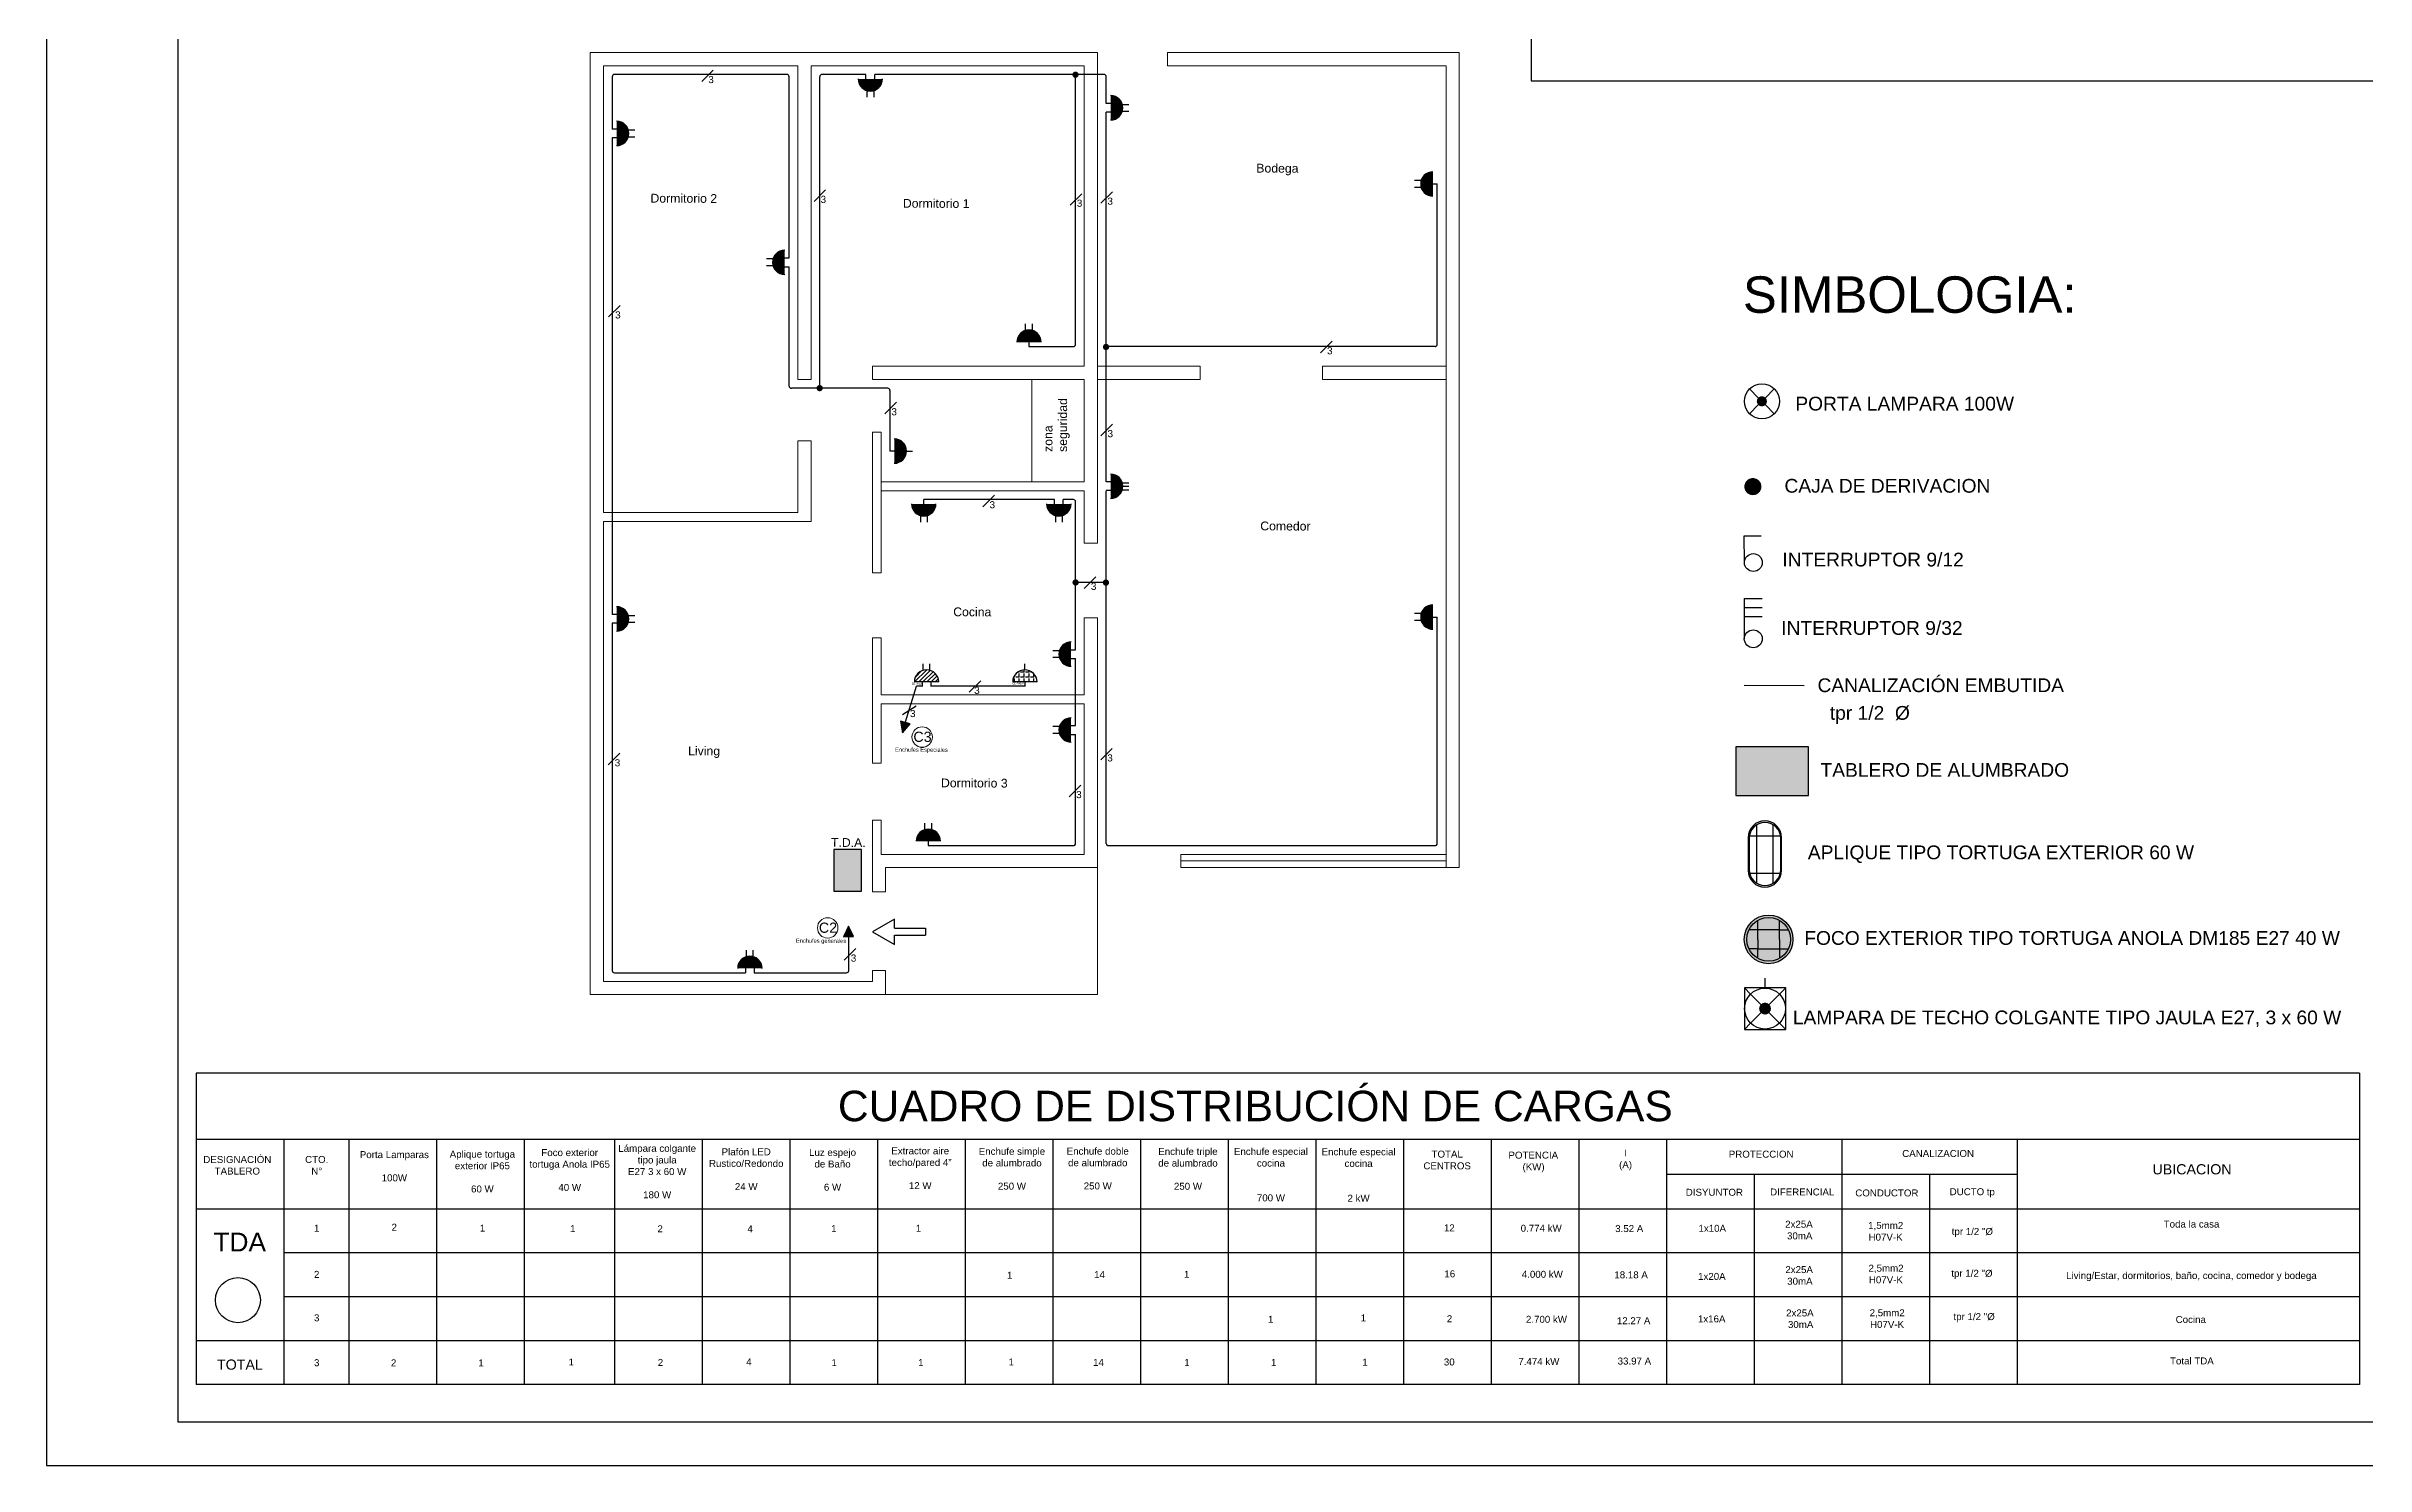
# Model space of a CAD drawing. Header units: millimetres. Extents: x 4877 to 5718, y 1432 to 2026.
# Drawn here: x 4877 to 5407, y 1432 to 1756 of the extents above; entities that cross this region are included whole.
import ezdxf

# ---------------------------------------------------------------- set-up
doc = ezdxf.new("R2010")
doc.units = ezdxf.units.MM
for name, color, linetype in [('1- FORMATO', 5, 'Continuous'), ('3- SIMBOLOGIA', 7, 'Continuous'), ('5- C_ENCHUFES', 2, 'Continuous'), ('6- C_ESPECIAL', 3, 'Continuous'), ('7- CUADRO DE CARGAS', 7, 'Continuous')]:
    doc.layers.add(name, color=color, linetype=linetype)
doc.layers.add('2- ARQUITECTURA', color=253, linetype='Continuous', lineweight=13, transparency=0.3)
doc.layers.add('9- TEXTOS', color=7, linetype='Continuous', lineweight=20)
doc.styles.get("Standard").update_dxf_attribs({"font": 'arial.ttf'})

# ---------------------------------------------------------------- blocks, each defined once
blk = doc.blocks.new('TDA')
at = {"layer": '3- SIMBOLOGIA'}
h = blk.add_hatch(color=256, dxfattribs=at)
h.dxf.hatch_style = 1
h.paths.add_polyline_path([(6250.03, 1858.02), (6250.03, 1850.02), (6262.03, 1850.02), (6262.03, 1858.02)])
blk.add_lwpolyline([(6250.03, 1850.02), (6262.03, 1850.02), (6262.03, 1858.02), (6250.03, 1858.02)], close=True, dxfattribs=at)
blk = doc.blocks.new('Enchufe doble de alumbrado')
at = {"layer": '3- SIMBOLOGIA'}
h = blk.add_hatch(color=256, dxfattribs=at)
h.dxf.hatch_style = 1
h.paths.add_polyline_path([(6021.88, 1495.84, 1), (6016.32, 1495.84)])
for p, q in [((6018.32, 1498.51), (6018.32, 1500.01)), ((6019.87, 1498.51), (6019.88, 1500.01)), ((6018.1, 1495.84), (6018.1, 1494.84)), ((6020.1, 1495.84), (6020.1, 1494.84))]:
    blk.add_line(p, q, dxfattribs=at)
blk.add_arc((6019.1, 1495.84), 2.78, 0, 180, dxfattribs=at)
blk = doc.blocks.new('Caja de Derivacion')
at = {"layer": '3- SIMBOLOGIA'}
h = blk.add_hatch(color=256, dxfattribs=at)
h.dxf.hatch_style = 1
h.paths.add_polyline_path([(6059.68, 1899.7, 1), (6062.31, 1899.7, 1)])
blk = doc.blocks.new('Enchufe Simple')
at = {"layer": '3- SIMBOLOGIA'}
h = blk.add_hatch(color=256, dxfattribs=at)
h.dxf.hatch_style = 1
h.paths.add_polyline_path([(6079.66, 1606.86, 1), (6079.66, 1612.42)])
for p, q in [((6079.66, 1609.64), (6078.66, 1609.64)), ((6082.32, 1609.64), (6083.82, 1609.64))]:
    blk.add_line(p, q, dxfattribs=at)
blk.add_arc((6079.66, 1609.64), 2.78, 270, 90, dxfattribs=at)
blk = doc.blocks.new('ENCHUFE DOBLE 1 TERMINAL')
at = {"layer": '3- SIMBOLOGIA'}
h = blk.add_hatch(color=256, dxfattribs=at)
h.dxf.hatch_style = 1
h.paths.add_polyline_path([(6195.34, 1670.2, 1), (6195.34, 1664.64)])
for p, q in [((6192.67, 1668.2), (6191.17, 1668.2)), ((6192.67, 1666.64), (6191.17, 1666.64)), ((6195.34, 1667.42), (6196.34, 1667.42))]:
    blk.add_line(p, q, dxfattribs=at)
blk.add_arc((6195.34, 1667.42), 2.78, 90, 270, dxfattribs=at)
blk = doc.blocks.new('Enchufe Triple')
at = {"layer": '3- SIMBOLOGIA'}
h = blk.add_hatch(color=256, dxfattribs=at)
h.dxf.hatch_style = 1
h.paths.add_polyline_path([(6134.53, 1580.5, 1), (6134.53, 1586.05)])
for p, q in [((6134.53, 1584.28), (6133.53, 1584.28)), ((6137.19, 1584.05), (6138.7, 1584.05)), ((6134.53, 1582.28), (6133.53, 1582.28)), ((6137.19, 1582.5), (6138.69, 1582.5)), ((6137.31, 1583.28), (6138.7, 1583.28))]:
    blk.add_line(p, q, dxfattribs=at)
blk.add_arc((6134.53, 1583.28), 2.78, 270, 90, dxfattribs=at)
blk = doc.blocks.new('Enchufee Especial 700W')
at = {"layer": '3- SIMBOLOGIA'}
h = blk.add_hatch(dxfattribs=at)
h.set_pattern_fill('ANGLE', color=256, scale=0.16)
h.set_pattern_definition([(0, (0, 0), (0, 1.1176), [0.8128, -0.3048]), (90, (0, 0), (-1.1176, 7e-17), [0.8128, -0.3048])])
h.paths.add_polyline_path([(6079.76, 1552.96, 1), (6079.76, 1558.52)])
for p, q in [((6079.76, 1552.96), (6079.76, 1558.52)), ((6079.76, 1555.74), (6078.76, 1555.74)), ((6082.43, 1555.74), (6083.93, 1555.74))]:
    blk.add_line(p, q, dxfattribs=at)
blk.add_arc((6079.76, 1555.74), 2.78, 270, 90, dxfattribs=at)
blk = doc.blocks.new('Enchufe especial 2 kW')
at = {"layer": '3- SIMBOLOGIA'}
h = blk.add_hatch(dxfattribs=at)
h.set_pattern_fill('ANSI31', color=256, scale=0.21)
h.paths.add_polyline_path([(6078.05, 1562.14, 1), (6072.49, 1562.14)])
for p, q in [((6074.49, 1564.81), (6074.49, 1566.31)), ((6076.05, 1564.81), (6076.05, 1566.31)), ((6078.05, 1562.14), (6072.49, 1562.14)), ((6074.27, 1562.14), (6074.27, 1561.14)), ((6076.27, 1562.14), (6076.27, 1561.14))]:
    blk.add_line(p, q, dxfattribs=at)
blk.add_arc((6075.27, 1562.14), 2.78, 0, 180, dxfattribs=at)
blk = doc.blocks.new('PORTA LAMPARA 100W')
at = {"layer": '3- SIMBOLOGIA'}
h = blk.add_hatch(color=256, dxfattribs=at)
h.dxf.hatch_style = 1
h.paths.add_polyline_path([(6348.6, 1899.67, 1), (6351.27, 1899.67, 1)])
for p, q in [((6346.68, 1902.92), (6348.99, 1900.61)), ((6346.68, 1896.41), (6348.99, 1898.72)), ((6350.88, 1900.61), (6353.19, 1902.92)), ((6350.88, 1898.72), (6353.19, 1896.41))]:
    blk.add_line(p, q, dxfattribs=at)
blk.add_circle((6349.94, 1899.67), 4.6, dxfattribs=at)
blk = doc.blocks.new('Interruptor 912')
at = {"layer": '3- SIMBOLOGIA'}
for p, q in [((5470.46, 1610.94), (5470.43, 1617.94)), ((5470.43, 1617.94), (5474.82, 1617.94))]:
    blk.add_line(p, q, dxfattribs=at)
blk.add_circle((5472.8, 1610.94), 2.34, dxfattribs=at)
blk = doc.blocks.new('INTERRUPTOR 932 3 EFECTOS')
for p, q in [((6251.84, 1813.9), (6251.84, 1804.9)), ((6251.84, 1813.9), (6255.84, 1813.9)), ((6251.84, 1811.9), (6255.84, 1811.9)), ((6251.84, 1809.9), (6255.84, 1809.9))]:
    blk.add_line(p, q)
blk.add_circle((6253.84, 1804.9), 2)
blk = doc.blocks.new('lAMPARA de techo colgante tipo jaula E27 3 x 60 W.')
at = {"layer": '3- SIMBOLOGIA'}
h = blk.add_hatch(color=256, dxfattribs=at)
h.dxf.hatch_style = 1
h.paths.add_polyline_path([(6041.93, 1825.77, 1), (6044.19, 1825.77, 1)])
for p, q in [((6040.32, 1828.51), (6039.13, 1829.7)), ((6046.99, 1829.7), (6039.13, 1829.7)), ((6039.13, 1829.7), (6039.13, 1821.83)), ((6040.32, 1828.51), (6042.26, 1826.56)), ((6043.06, 1829.64), (6043.06, 1831.52)), ((6043.86, 1826.56), (6045.8, 1828.51)), ((6045.8, 1828.51), (6046.99, 1829.7)), ((6046.99, 1821.83), (6046.99, 1829.7)), ((6040.32, 1823.03), (6042.26, 1824.97)), ((6043.86, 1824.97), (6045.8, 1823.03)), ((6040.32, 1823.03), (6039.13, 1821.83)), ((6039.13, 1821.83), (6046.99, 1821.83)), ((6045.8, 1823.03), (6046.99, 1821.83))]:
    blk.add_line(p, q, dxfattribs=at)
blk.add_circle((6043.06, 1825.77), 3.88, dxfattribs=at)
blk = doc.blocks.new('CIRCUITO 2')
at = {"layer": '9- TEXTOS'}
blk.add_circle((6030.9, 1496.62), 2.33, dxfattribs=at)
at = {"layer": '9- TEXTOS', "insert": (6028.89, 1497.83), "char_height": 2.328, "attachment_point": 1}
blk.add_mtext_dynamic_manual_height_columns('C2', width=5.0622, gutter_width=0.364, heights=[0], dxfattribs=at)
blk = doc.blocks.new('01 foco exterior tipo tortuga Anola DM185 E27 40 W IP65')
h = blk.add_hatch(color=0)
h.dxf.hatch_style = 1
h.paths.add_polyline_path([(6096.51, 1784.34, 0.265709), (6094.31, 1784.34), (6094.31, 1783.38), (6096.52, 1783.38)])
h.paths.add_polyline_path([(6096.52, 1783.38), (6094.31, 1783.38), (6094.31, 1782.41), (6094.3, 1781.45), (6096.52, 1781.45), (6096.53, 1782.41)])
h.paths.add_polyline_path([(6094.31, 1783.38), (6093.42, 1783.38, 0.112925), (6093.19, 1782.41, 0.112278), (6093.41, 1781.45), (6094.3, 1781.45), (6094.31, 1782.41)])
h.paths.add_polyline_path([(6094.31, 1784.34, 0.150788), (6093.42, 1783.38), (6094.31, 1783.38)])
h.paths.add_polyline_path([(6096.51, 1784.34), (6096.52, 1783.38), (6097.42, 1783.38, 0.152292)])
h.paths.add_polyline_path([(6097.42, 1783.38), (6096.52, 1783.38), (6096.53, 1782.41), (6096.52, 1781.45), (6097.42, 1781.45, 0.112278), (6097.64, 1782.41, 0.112925)])
h.paths.add_polyline_path([(6097.42, 1781.45), (6096.52, 1781.45), (6096.51, 1780.48, 0.153115)])
h.paths.add_polyline_path([(6096.52, 1781.45), (6094.3, 1781.45), (6094.3, 1780.49, 0.266435), (6096.51, 1780.48)])
h.paths.add_polyline_path([(6094.3, 1781.45), (6093.41, 1781.45, 0.150579), (6094.3, 1780.49)])
at = {"layer": '3- SIMBOLOGIA', "true_color": 0x000000}
h = blk.add_hatch(color=18, dxfattribs=at)
h.dxf.hatch_style = 1
h.paths.add_polyline_path([(6097.88, 1782.41, 1), (6092.95, 1782.41, 1)])
h.paths.add_polyline_path([(6097.64, 1782.41, 1), (6093.19, 1782.41, 1)], flags=16)
h.paths.add_polyline_path([(6094.31, 1783.38), (6096.52, 1783.38), (6096.53, 1782.41), (6096.52, 1781.45), (6094.3, 1781.45), (6094.31, 1782.41)], flags=0)
at = {"layer": '3- SIMBOLOGIA', "color": 18, "true_color": 0x000000}
for p, q in [((6096.52, 1783.38), (6093.42, 1783.38)), ((6094.31, 1782.41), (6094.3, 1780.49)), ((6094.31, 1782.41), (6094.31, 1784.34)), ((6096.53, 1782.41), (6096.51, 1784.34)), ((6096.53, 1782.41), (6096.51, 1780.48)), ((6096.52, 1783.38), (6097.42, 1783.38)), ((6094.3, 1781.45), (6093.41, 1781.45)), ((6094.3, 1781.45), (6097.42, 1781.45))]:
    blk.add_line(p, q, dxfattribs=at)
at = {"layer": '3- SIMBOLOGIA'}
for radius in [2.47, 2.22]:
    blk.add_circle((6095.42, 1782.41), radius, dxfattribs=at)
blk = doc.blocks.new('APL_TORTUGA_PLANTA')
at = {"layer": '3- SIMBOLOGIA', "true_color": 0x000000}
h = blk.add_hatch(color=18, dxfattribs=at)
h.dxf.hatch_style = 1
h.paths.add_polyline_path([(6088.67, 1787.19), (6088.67, 1784.92, 1), (6090.94, 1784.92), (6090.94, 1787.19, 1)])
h.paths.add_polyline_path([(6088.72, 1787.13), (6088.72, 1784.98, 1), (6090.88, 1784.98), (6090.88, 1787.13, 1)], flags=16)
h.paths.add_polyline_path([(6089.24, 1784.83), (6090.37, 1784.83), (6090.37, 1787.38), (6089.24, 1787.38)], flags=0)
at = {"layer": '3- SIMBOLOGIA', "color": 18, "true_color": 0x000000}
for p, q in [((6088.75, 1787.38), (6090.85, 1787.38)), ((6089.24, 1788.05), (6089.24, 1784.06)), ((6090.37, 1784.06), (6090.37, 1788.05)), ((6088.74, 1784.83), (6090.87, 1784.83))]:
    blk.add_line(p, q, dxfattribs=at)
for points in [[(6088.67, 1787.19), (6088.67, 1784.92, 1), (6090.94, 1784.92), (6090.94, 1787.19, 1)], [(6088.72, 1787.13), (6088.72, 1784.98, 1), (6090.88, 1784.98), (6090.88, 1787.13, 1)]]:
    blk.add_lwpolyline(points, format="xyb", close=True, dxfattribs=at)
blk = doc.blocks.new('CIRCUITO 3')
at = {"layer": '9- TEXTOS'}
blk.add_circle((6038.28, 1503.65), 2.33, dxfattribs=at)
at = {"layer": '9- TEXTOS', "insert": (6036.28, 1504.87), "char_height": 2.328, "attachment_point": 1}
blk.add_mtext_dynamic_manual_height_columns('C3', width=5.0622, gutter_width=0.364, heights=[0], dxfattribs=at)

msp = doc.modelspace()

# ---------------------------------------------------------------- hatches: boundary and pattern name
at = {"layer": '3- SIMBOLOGIA'}
h = msp.add_hatch(color=256, dxfattribs=at)
h.dxf.hatch_style = 1
h.paths.add_polyline_path([(5104.61, 1688, 1), (5099.05, 1688)])
h = msp.add_hatch(color=256, dxfattribs=at)
h.dxf.hatch_style = 1
h.paths.add_polyline_path([(5265.18, 1655.04, 1), (5269.09, 1655.04, 1)])
at = {"layer": '5- C_ENCHUFES'}
h = msp.add_hatch(color=256, dxfattribs=at)
h.dxf.hatch_style = 1
h.paths.add_polyline_path([(5059.48, 1552.32), (5061.79, 1552.35), (5060.6, 1554.76)])
h = msp.add_hatch(color=256, dxfattribs=at)
h.dxf.hatch_style = 1
h.paths.add_polyline_path([(5060.6, 1554.76), (5059.48, 1552.32), (5061.79, 1552.35)])
at = {"layer": '6- C_ESPECIAL'}
h = msp.add_hatch(color=256, dxfattribs=at)
h.dxf.hatch_style = 1
h.paths.add_polyline_path([(5074.74, 1600.88), (5072.53, 1601.5), (5072.98, 1598.85)])
h = msp.add_hatch(color=256, dxfattribs=at)
h.dxf.hatch_style = 1
h.paths.add_polyline_path([(5072.98, 1598.85), (5074.74, 1600.88), (5072.53, 1601.5)])

# ---------------------------------------------------------------- linework, layer by layer
at = {"layer": '1- FORMATO'}
for p, q in [((4877.46, 2025.62), (4877.46, 1431.62)), ((4907.46, 2015.62), (4907.46, 1441.62)), ((4907.46, 1441.62), (5708.46, 1441.62)), ((4877.46, 1431.62), (5718.46, 1431.62))]:
    msp.add_line(p, q, dxfattribs=at)
msp.add_lwpolyline([(5216.51, 1747.66), (5448.24, 1747.66), (5448.24, 1998.4), (5216.51, 1998.4)], close=True, dxfattribs=at)
at = {"layer": '2- ARQUITECTURA'}
for p, q in [((5001.67, 1754.1), (5117.47, 1754.1)), ((5001.67, 1754.1), (5001.67, 1539.1)), ((5117.47, 1751.1), (5117.47, 1754.1)), ((5133.47, 1754.1), (5200.07, 1754.1)), ((5133.47, 1751.1), (5133.47, 1754.1)), ((5200.07, 1568.1), (5200.07, 1754.1)), ((5049.07, 1751.1), (5004.67, 1751.1)), ((5004.67, 1751.1), (5004.67, 1649.1)), ((5049.07, 1679.5), (5049.07, 1751.1)), ((5052.07, 1679.5), (5052.07, 1751.1)), ((5114.47, 1751.1), (5052.07, 1751.1)), ((5114.47, 1682.5), (5114.47, 1751.1)), ((5117.47, 1642.1), (5117.47, 1751.1)), ((5133.47, 1751.1), (5197.07, 1751.1)), ((5197.07, 1568.1), (5197.07, 1751.1)), ((5052.07, 1679.5), (5049.07, 1679.5)), ((5114.47, 1682.5), (5066.07, 1682.5)), ((5066.07, 1682.5), (5066.07, 1679.5)), ((5114.47, 1679.5), (5066.07, 1679.5)), ((5102.47, 1656.1), (5102.47, 1679.5)), ((5114.47, 1656.1), (5114.47, 1679.5)), ((5117.47, 1682.5), (5140.9, 1682.5)), ((5117.47, 1679.5), (5140.9, 1679.5)), ((5140.9, 1682.5), (5140.9, 1679.5)), ((5168.83, 1682.5), (5197.07, 1682.5)), ((5168.83, 1682.5), (5168.83, 1679.5)), ((5168.83, 1679.5), (5197.07, 1679.5)), ((5049.07, 1649.1), (5049.07, 1665.5)), ((5052.07, 1665.5), (5049.07, 1665.5)), ((5052.07, 1647.1), (5052.07, 1665.5)), ((5052.07, 1665.5), (5052.07, 1649.1)), ((5066.07, 1667.5), (5068.07, 1667.5)), ((5066.07, 1667.5), (5066.07, 1635.5)), ((5066.07, 1667.4), (5066.07, 1635.4)), ((5068.07, 1667.5), (5068.07, 1635.4)), ((5114.47, 1656.1), (5068.07, 1656.1)), ((5114.47, 1654.1), (5068.07, 1654.1)), ((5114.47, 1642.1), (5114.47, 1654.1)), ((5049.07, 1649.1), (5004.67, 1649.1)), ((5052.07, 1647.1), (5004.67, 1647.1)), ((5004.67, 1647.1), (5004.67, 1542.1)), ((5117.47, 1642.1), (5114.47, 1642.1)), ((5066.07, 1635.4), (5068.07, 1635.4)), ((5117.47, 1625.1), (5114.47, 1625.1)), ((5114.47, 1625.1), (5114.47, 1607.5)), ((5117.47, 1568.1), (5117.47, 1625.1)), ((5066.07, 1591.9), (5066.07, 1620.5)), ((5066.07, 1620.5), (5068.07, 1620.5)), ((5068.07, 1607.5), (5068.07, 1620.5)), ((5068.07, 1607.5), (5114.47, 1607.5)), ((5068.07, 1591.9), (5068.07, 1605.5)), ((5068.07, 1605.5), (5114.47, 1605.5)), ((5114.47, 1605.5), (5114.47, 1571.1)), ((5066.07, 1591.9), (5068.07, 1591.9)), ((5066.07, 1571.1), (5066.07, 1578.9)), ((5066.07, 1578.9), (5068.07, 1578.9)), ((5068.07, 1571.1), (5068.07, 1578.9)), ((5066.07, 1562.58), (5066.07, 1571.1)), ((5068.07, 1571.1), (5114.47, 1571.1)), ((5069.07, 1568.1), (5117.47, 1568.1)), ((5069.07, 1562.58), (5069.07, 1568.1)), ((5117.47, 1568.1), (5117.47, 1539.1)), ((5136.47, 1568.1), (5136.47, 1571.1)), ((5136.47, 1571.1), (5197.07, 1571.1)), ((5136.47, 1569.6), (5197.08, 1569.6)), ((5136.47, 1568.1), (5200.07, 1568.1)), ((5066.07, 1562.58), (5069.07, 1562.58)), ((5004.67, 1542.1), (5066.07, 1542.1)), ((5066.07, 1542.1), (5066.07, 1544.58)), ((5066.07, 1544.58), (5069.07, 1544.58)), ((5069.07, 1539.1), (5069.07, 1544.58)), ((5001.67, 1539.1), (5069.07, 1539.1)), ((5069.07, 1539.1), (5069.07, 1539.1)), ((5069.07, 1539.1), (5117.47, 1539.1))]:
    msp.add_line(p, q, dxfattribs=at)
at = {"layer": '3- SIMBOLOGIA'}
for p, q in [((5027.12, 1747.47), (5029.75, 1750.1)), ((5052.75, 1720.13), (5055.38, 1722.76)), ((5111.25, 1719.25), (5113.89, 1721.88)), ((5118.24, 1719.72), (5120.88, 1722.35)), ((5005.85, 1693.76), (5008.48, 1696.39)), ((5101.05, 1690.67), (5101.05, 1692.17)), ((5102.6, 1690.67), (5102.61, 1692.17)), ((5101.83, 1688), (5101.83, 1687)), ((5168.41, 1685.57), (5171.04, 1688.2)), ((5068.93, 1671.66), (5071.56, 1674.29)), ((5118.27, 1666.66), (5120.9, 1669.29)), ((5091.33, 1650.43), (5093.96, 1653.07)), ((5114.47, 1631.82), (5117.11, 1634.45)), ((5088.21, 1608.11), (5090.84, 1610.74)), ((5072.97, 1603.02), (5076.11, 1605.03)), ((5265.18, 1609.7), (5278.87, 1609.66)), ((5005.74, 1591.54), (5008.37, 1594.18)), ((5118.22, 1592.66), (5120.85, 1595.29)), ((5111.02, 1584.28), (5113.65, 1586.92)), ((5071.11, 1554.24), (5078.2, 1554.24)), ((5071.11, 1552.64), (5078.2, 1552.64)), ((5078.2, 1554.24), (5078.2, 1552.64)), ((5059.64, 1546.98), (5062.28, 1549.61))]:
    msp.add_line(p, q, dxfattribs=at)
msp.add_lwpolyline([(5071.11, 1554.24), (5071.11, 1556.32), (5066.12, 1553.44), (5071.11, 1550.55), (5071.11, 1552.64)], dxfattribs=at)
msp.add_arc((5101.83, 1688), 2.78, 0, 180, dxfattribs=at)
at = {"layer": '5- C_ENCHUFES'}
for p, q in [((5006.67, 1748.6), (5006.67, 1736.65)), ((5046.57, 1749.1), (5007.17, 1749.1)), ((5047.07, 1707.22), (5047.07, 1748.6)), ((5054.07, 1677.5), (5054.07, 1748.6)), ((5064.61, 1749.1), (5054.57, 1749.1)), ((5118.97, 1749.1), (5066.61, 1749.1)), ((5112.47, 1687.5), (5112.47, 1749.1)), ((5119.47, 1742.5), (5119.47, 1748.6)), ((5119.47, 1656.11), (5119.47, 1740.5)), ((5006.67, 1734.65), (5006.67, 1625.85)), ((5195.07, 1687.5), (5195.07, 1724.12)), ((5047.07, 1678), (5047.07, 1705.22)), ((5101.83, 1687), (5111.97, 1687)), ((5194.57, 1687), (5119.47, 1687)), ((5069.57, 1677.5), (5047.57, 1677.5)), ((5070.07, 1677), (5070.07, 1663.16)), ((5119.47, 1613.16), (5119.47, 1654.11)), ((5107.65, 1652.1), (5077.81, 1652.1)), ((5111.97, 1652.1), (5109.65, 1652.1)), ((5112.47, 1617.81), (5112.47, 1651.6)), ((5119.47, 1633.17), (5112.47, 1633.17)), ((5006.67, 1623.85), (5006.67, 1544.6)), ((5195.07, 1573.6), (5195.07, 1625.27)), ((5112.47, 1600.5), (5112.47, 1615.81)), ((5119.47, 1573.6), (5119.47, 1613.16)), ((5112.47, 1573.6), (5112.47, 1598.5)), ((5078.84, 1573.1), (5111.97, 1573.1)), ((5119.97, 1573.1), (5194.57, 1573.1)), ((5060.6, 1554.76), (5059.48, 1552.32)), ((5061.79, 1552.35), (5060.6, 1554.76)), ((5060.66, 1544.6), (5060.7, 1552.28)), ((5007.17, 1544.1), (5010.47, 1544.1)), ((5010.47, 1544.1), (5037.1, 1544.1)), ((5039.1, 1544.1), (5060.16, 1544.1))]:
    msp.add_line(p, q, dxfattribs=at)
msp.add_lwpolyline([(5059.48, 1552.32), (5061.79, 1552.35)], dxfattribs=at)
for centre, start, end in [((5007.17, 1748.6), 90, 180), ((5046.57, 1748.6), 360, 90), ((5054.57, 1748.6), 90, 180), ((5118.97, 1748.6), 0, 90), ((5111.97, 1687.5), 270, 0), ((5194.57, 1687.5), 270, 0), ((5047.57, 1678), 180, 270), ((5069.57, 1677), 0, 90), ((5111.97, 1651.6), 0, 90), ((5111.97, 1573.6), 270, 0), ((5119.97, 1573.6), 180, 270), ((5194.57, 1573.6), 270, 360), ((5007.17, 1544.6), 180, 270), ((5060.16, 1544.6), 270, 359.6981)]:
    msp.add_arc(centre, 0.5, start, end, dxfattribs=at)
at = {"layer": '6- C_ESPECIAL'}
for p, q in [((5076.07, 1609.46), (5073.59, 1601.26)), ((5077.44, 1609.47), (5076.12, 1609.47)), ((5100.89, 1609.47), (5079.44, 1609.47)), ((5072.53, 1601.5), (5072.98, 1598.85)), ((5072.98, 1598.85), (5074.74, 1600.88))]:
    msp.add_line(p, q, dxfattribs=at)
msp.add_lwpolyline([(5074.74, 1600.88), (5072.53, 1601.5)], dxfattribs=at)
at = {"layer": '7- CUADRO DE CARGAS'}
for p, q in [((5405.63, 1521.17), (4911.67, 1521.17)), ((4911.67, 1521.17), (4911.67, 1450.11)), ((5405.63, 1521.17), (5405.63, 1450.11)), ((5187.36, 1506.06), (4911.67, 1506.06)), ((4931.69, 1506.06), (4931.69, 1450.11)), ((4946.5, 1506.06), (4946.5, 1450.11)), ((4966.52, 1506.06), (4966.52, 1450.11)), ((4986.54, 1506.06), (4986.54, 1450.11)), ((5027.2, 1506.06), (5007.18, 1506.06)), ((5007.18, 1506.06), (5007.18, 1450.11)), ((5027.2, 1506.06), (5027.2, 1450.11)), ((5027.2, 1506.06), (5027.2, 1450.11)), ((5047.22, 1506.06), (5047.22, 1450.11)), ((5067.24, 1506.06), (5067.24, 1450.11)), ((5087.26, 1506.06), (5087.26, 1450.11)), ((5087.26, 1506.06), (5087.26, 1490.15)), ((5107.28, 1506.06), (5107.28, 1450.11)), ((5127.3, 1506.06), (5127.3, 1450.11)), ((5147.32, 1506.06), (5147.32, 1450.11)), ((5167.34, 1506.06), (5167.34, 1450.11)), ((5405.63, 1506.06), (5187.36, 1506.06)), ((5187.36, 1506.06), (5187.36, 1450.11)), ((5187.36, 1506.06), (5187.36, 1450.11)), ((5207.38, 1506.06), (5207.38, 1450.11)), ((5227.4, 1506.06), (5227.4, 1450.11)), ((5247.42, 1506.06), (5247.42, 1450.11)), ((5247.42, 1506.06), (5247.42, 1490.15)), ((5287.46, 1506.06), (5287.46, 1450.11)), ((5327.5, 1506.06), (5327.5, 1450.11)), ((5247.42, 1498.11), (5327.5, 1498.11)), ((5267.44, 1498.11), (5267.44, 1450.11)), ((5307.48, 1498.11), (5307.48, 1450.11)), ((5187.36, 1490.15), (4911.67, 1490.15)), ((5027.2, 1490.15), (5007.18, 1490.15)), ((5405.63, 1490.15), (5187.36, 1490.15)), ((5187.36, 1480.14), (4931.69, 1480.14)), ((5027.2, 1480.14), (5007.18, 1480.14)), ((5405.63, 1480.14), (5187.36, 1480.14)), ((5187.36, 1470.13), (4931.69, 1470.13)), ((5027.2, 1470.13), (5007.18, 1470.13)), ((5405.63, 1470.13), (5187.36, 1470.13)), ((5187.36, 1460.12), (4911.67, 1460.12)), ((5027.2, 1460.12), (5007.18, 1460.12)), ((5405.63, 1460.12), (5187.36, 1460.12)), ((5187.36, 1450.11), (4911.67, 1450.11)), ((5027.2, 1450.11), (5007.18, 1450.11)), ((5405.63, 1450.11), (5187.36, 1450.11))]:
    msp.add_line(p, q, dxfattribs=at)
msp.add_circle((4921.2, 1469.37), 5.14, dxfattribs=at)

# ---------------------------------------------------------------- block references
at = {"layer": '3- SIMBOLOGIA'}
for name, p, rotation in [('Enchufe doble de alumbrado', (11084.71, 3243.94), 180), ('Enchufe doble de alumbrado', (3624.63, 7760.6), 270), ('Enchufe doble de alumbrado', (3511.83, 7754.75), 270), ('Enchufe doble de alumbrado', (6541.9, -4312.88), 89.99999999999999), ('ENCHUFE DOBLE 1 TERMINAL', (6745.23, -4544.24), 90), ('Enchufe doble de alumbrado', (11127.75, 3146.94), 180), ('Enchufe doble de alumbrado', (3511.83, 7643.95), 270), ('Enchufe doble de alumbrado', (6607.3, -4402.29), 89.99999999999999), ('Enchufee Especial 700W', (6656.63, -4469.3), 90), ('Enchufe doble de alumbrado', (6607.3, -4419.6), 89.99999999999999), ('ENCHUFE DOBLE 1 TERMINAL', (3411.42, 7769.44), 270)]:
    msp.add_blockref(name, p, dxfattribs=dict(at, rotation=rotation))
for name, p, xscale, yscale, zscale in [('Caja de Derivacion', (1791.57, 708.19), 0.5479108546388152, 0.5479108546388152, 0.5479108546388152), ('Caja de Derivacion', (1798.55, 646.05), 0.5479108546388152, 0.5479108546388152, 0.5479108546388152), ('Caja de Derivacion', (1733.15, 636.65), 0.5479108546388152, 0.5479108546388152, 0.5479108546388152), ('PORTA LAMPARA 100W', (-259.9, 20.41), 0.8707313173821282, 0.8707313173821282, 0.8707313173821282), ('Interruptor 912', (501.9, 235.01), 0.8707313173821282, 0.8707313173821282, 0.8707313173821282), ('Caja de Derivacion', (1791.59, 592.3), 0.5479108546388152, 0.5479108546388152, 0.5479108546388152), ('Caja de Derivacion', (1798.52, 592.27), 0.5479108546388152, 0.5479108546388152, 0.5479108546388152), ('INTERRUPTOR 932 3 EFECTOS', (-1138.49, -228.42), 1.024284512576543, 1.024284512576543, 1.024284512576543), ('lAMPARA de techo colgante tipo jaula E27 3 x 60 W.', (-1996.03, -659.32), 1.202360435376793, 1.202360435376793, 1.202360435376793)]:
    msp.add_blockref(name, p, dxfattribs=dict(at, xscale=xscale, yscale=yscale, zscale=zscale))
for name, p in [('ENCHUFE DOBLE 1 TERMINAL', (-1001.28, 56.7)), ('Enchufe Simple', (-1008.59, 53.51)), ('Enchufe Triple', (-1014.06, 71.84)), ('ENCHUFE DOBLE 1 TERMINAL', (-1001.28, -42.15)), ('Enchufe especial 2 kW', (-996.83, 48.32)), ('CIRCUITO 2', (-975.03, 57.71)), ('Enchufe doble de alumbrado', (-981, 49.26))]:
    msp.add_blockref(name, p, dxfattribs=at)
at = {"layer": '3- SIMBOLOGIA', "color": 3}
msp.add_blockref('CIRCUITO 3', (-960.84, 94.24), dxfattribs=at)
at = {"layer": '3- SIMBOLOGIA'}
for name, p, xscale, yscale, zscale, rotation in [('TDA', (13953.59, 4163.09), 1.387788830587889, 1.387788830587889, 1.387788830587889, 180), ('APL_TORTUGA_PLANTA', (25588.09, 7530.25), 3.336432917229225, 3.336432917229225, 3.336432917229225, 180), ('TDA', (3582.94, 6552.97), 0.7969099094542192, 0.7969099094542192, 0.7969099094542192, 270)]:
    msp.add_blockref(name, p, dxfattribs=dict(at, xscale=xscale, yscale=yscale, zscale=zscale, rotation=rotation))
at = {"layer": '3- SIMBOLOGIA', "color": 7, "true_color": 0xffffff, "xscale": 2.252344429073954, "yscale": 2.252344429073954, "zscale": 2.252344429073954}
msp.add_blockref('01 foco exterior tipo tortuga Anola DM185 E27 40 W IP65', (-8458.26, -2462.89), dxfattribs=at)

# ---------------------------------------------------------------- texts
at = {"layer": '9- TEXTOS'}
for s, height, p in [('SIMBOLOGIA:', 8.3204, (5264.85, 1694.71)), ('CUADRO DE DISTRIBUCIÓN DE CARGAS', 6.9581, (5058.2, 1510.21)), ('CENTROS', 1.588, (5191.9, 1499.23)), ('TOTAL', 1.588, (5193.76, 1501.91)), ('POTENCIA', 1.588, (5211.32, 1501.68)), ('(KW)', 1.588, (5214.53, 1499.01)), ('(A)', 1.588, (5236.58, 1499.49)), ('I', 1.59, (5237.77, 1502.16)), ('PROTECCION', 1.588, (5261.63, 1501.9)), ('CANALIZACION', 1.5882, (5301.23, 1502.05)), ('UBICACION', 2.328, (5358.38, 1498.08)), ('DISYUNTOR', 1.588, (5251.81, 1493.2)), ('DIFERENCIAL', 1.5882, (5271.06, 1493.27)), ('CONDUCTOR', 1.588, (5290.52, 1493.05)), ('DUCTO', 1.588, (5312.07, 1493.33)), ('tp', 1.588, (5320.54, 1493.31)), ('12', 1.588, (5196.58, 1485.07)), ('0.774 kW', 1.588, (5214.11, 1484.99)), ('3.52 A', 1.588, (5235.69, 1484.91)), ('1x10A', 1.588, (5254.71, 1484.98)), ('2x25A', 1.588, (5274.51, 1485.91)), ('30mA', 1.588, (5274.93, 1483.25)), ('1,5mm2', 1.588, (5293.45, 1485.63)), ('H07V-K', 1.588, (5293.55, 1482.97)), ('tpr 1/2 "Ø', 1.588, (5312.54, 1484.26)), ('Toda la casa', 1.5882, (5360.95, 1485.94)), ('4.000 kW', 1.588, (5214.37, 1474.48)), ('18.18 A', 1.588, (5235.5, 1474.36)), ('1x20A', 1.588, (5254.62, 1474)), ('2x25A', 1.588, (5274.55, 1475.55)), ('30mA', 1.588, (5274.97, 1472.9)), ('2,5mm2', 1.588, (5293.53, 1475.87)), ('H07V-K', 1.588, (5293.62, 1473.22)), ('tpr 1/2 "Ø', 1.588, (5312.44, 1474.71)), ('Living/Estar, dormitorios, baño, cocina, comedor y bodega', 1.5882, (5338.66, 1474.2)), ('2x25A', 1.588, (5274.72, 1465.66)), ('2,5mm2', 1.588, (5293.79, 1465.7)), ('2.700 kW', 1.588, (5215.31, 1464.21)), ('12.27 A', 1.588, (5236.08, 1463.89)), ('1x16A', 1.588, (5254.58, 1464.3)), ('30mA', 1.588, (5275.14, 1463.01)), ('H07V-K', 1.588, (5293.89, 1463.04)), ('tpr 1/2 "Ø', 1.588, (5312.94, 1464.82)), ('Cocina', 1.588, (5363.67, 1464.17)), ('Total TDA', 1.588, (5362.39, 1454.71))]:
    msp.add_text(s, height=height, dxfattribs=at).set_placement(p)
at = {"layer": '9- TEXTOS', "attachment_point": 1}
for s, width, gutter_width, heights, insert, char_height in [('3', 1.6232, 0.254, [0], (5028.61, 1748.75), 1.62), ('3', 1.6232, 0.254, [0], (5054.25, 1721.41), 1.62), ('3', 1.6232, 0.254, [0], (5112.75, 1720.53), 1.62), ('3', 1.6232, 0.254, [0], (5119.74, 1721), 1.62), ('3', 1.6232, 0.254, [0], (5007.34, 1695.04), 1.62), ('3', 1.6232, 0.254, [0], (5169.9, 1686.85), 1.62), ('PORTA LAMPARA 100W', 53.3215, 15.7, [5.85], (5276.82, 1675.55), 3.139), ('3', 1.6232, 0.254, [0], (5070.42, 1672.94), 1.62), ('3', 1.6232, 0.254, [0], (5119.77, 1667.94), 1.62), ('CAJA DE DERIVACION', 53.3215, 15.7, [5.85], (5274.34, 1656.8), 3.139), ('3', 1.6232, 0.254, [0], (5092.83, 1651.72), 1.62), ('INTERRUPTOR 9/12', 53.3215, 15.7, [5.85], (5273.87, 1639.96), 3.139), ('3', 1.6232, 0.254, [0], (5115.97, 1633.1), 1.62), ('INTERRUPTOR 9/32', 53.3215, 15.7, [5.85], (5273.6, 1624.35), 3.139), ('CANALIZACIÓN EMBUTIDA  ', 57.6407, 15.7, [5.85], (5281.89, 1611.28), 3.139), ('3', 1.6232, 0.254, [0], (5089.33, 1609.35), 1.62), ('tpr 1/2  Ø  ', 19.8086, 15.7, [5.85], (5284.7, 1604.97), 3.139), ('3', 1.6232, 0.254, [0], (5074.67, 1604.06), 1.62), ('3', 1.6232, 0.254, [0], (5007.24, 1592.82), 1.62), ('3', 1.6232, 0.254, [0], (5119.72, 1593.94), 1.62), ('TABLERO DE ALUMBRADO', 94.4842, 15.7, [5.85], (5282.57, 1591.95), 3.139), ('3', 1.6232, 0.254, [0], (5112.6, 1585.57), 1.62), ('APLIQUE TIPO TORTUGA EXTERIOR 60 W', 122.8151, 0, [5.85], (5279.68, 1573.14), 3.139), ('FOCO EXTERIOR TIPO TORTUGA ANOLA DM185 E27 40 W', 122.8151, 0, [5.85], (5278.87, 1553.6), 3.139), ('3', 1.6232, 0.254, [0], (5061.14, 1548.26), 1.62), ('LAMPARA DE TECHO COLGANTE TIPO JAULA E27, 3 x 60 W', 125.9084, 15.7, [5.85], (5276.25, 1535.47), 3.139), ('\\pxqc;Lámpara colgante tipo jaula^JE27 3 x 60 W  ^J^J180 W', 19.5159, 7.94, [14.95], (5007.18, 1504.81), 1.5882), ('\\pxqc;Plafón LED ^JRustico/Redondo ^J^J24 W', 19.5159, 7.94, [14.95], (5027.51, 1504.02), 1.5882), ('\\pxqc;Extractor aire techo/pared 4” ^J^J12 W', 19.5159, 7.94, [14.95], (5067.24, 1504.24), 1.5882), ('\\pxqc;Enchufe simple ^Jde alumbrado^J^J250 W ', 19.5159, 7.94, [14.95], (5088.19, 1504.13), 1.5882), ('\\pxqc;Enchufe doble ^Jde alumbrado ^J^J250 W', 19.5159, 7.94, [14.95], (5107.78, 1504.17), 1.5882), ('\\pxqc;Enchufe triple^Jde alumbrado ^J^J250 W', 19.5159, 7.94, [14.95], (5128.38, 1504.1), 1.5882), ('\\pxqc;Enchufe especial^Jcocina^J ^J^J700 W', 19.5159, 7.94, [14.95], (5147.32, 1504.1), 1.5882), ('\\pxqc;Enchufe especial^Jcocina^J ^J^J2 kW', 19.5159, 7.94, [14.95], (5167.34, 1504.02), 1.5882), ('\\pxqc;DESIGNACIÓN ^JTABLERO', 15.0031, 7.94, [4.9], (4913.56, 1502.27), 1.5882), ('\\pxqc;CTO.^JN°', 15.0031, 7.94, [4.9], (4931.69, 1502.27), 1.5882), ('\\pxqc;Porta Lamparas^J^J100W', 15.0031, 7.94, [10.13], (4949.42, 1503.38), 1.5882), ('\\pxqc;Aplique tortuga exterior IP65^J^J60 W', 15.0031, 7.94, [10.13], (4969.52, 1503.49), 1.5882), ('\\pxqc;Foco exterior^Jtortuga Anola IP65^J^J40 W', 20.8368, 7.94, [10.13], (4986.54, 1503.84), 1.5882), ('\\pxqc;Luz espejo^Jde Baño ^J^J6 W', 19.5159, 7.94, [14.95], (5047.22, 1503.89), 1.5882), ('\\pxqc;TDA', 40.624, 21.5, [13.27], (4901.3, 1484.79), 4.3), ('\\pxqc;1', 15.0031, 7.94, [4.9], (4931.69, 1486.6), 1.588), ('\\pxqc;2', 15.0031, 7.94, [4.9], (4949.4, 1486.81), 1.588), ('\\pxqc;1', 15.0031, 7.94, [4.9], (4969.54, 1486.63), 1.588), ('\\pxqc;1', 15.0031, 7.94, [4.9], (4990.16, 1486.49), 1.588), ('\\pxqc;2', 15.0031, 7.94, [4.9], (5010.11, 1486.46), 1.588), ('\\pxqc;4', 15.0031, 7.94, [4.9], (5030.66, 1486.43), 1.588), ('\\pxqc;1', 15.0031, 7.94, [4.9], (5049.77, 1486.49), 1.588), ('\\pxqc;1', 15.0031, 7.94, [4.9], (5069.1, 1486.57), 1.588), ('\\pxqc;2', 15.0031, 7.94, [4.9], (4931.69, 1476.05), 1.588), ('\\pxqc;1', 15.0031, 7.94, [4.9], (5089.91, 1475.85), 1.588), ('\\pxqc;14', 15.0031, 7.94, [4.9], (5110.43, 1475.99), 1.588), ('\\pxqc;1', 15.0031, 7.94, [4.9], (5130.33, 1476.06), 1.588), ('\\pxqc;16', 15.0031, 7.94, [4.9], (5190.42, 1476.17), 1.588), ('\\pxqc;3', 15.0031, 7.94, [4.9], (4931.69, 1466.13), 1.588), ('\\pxqc;1', 15.0031, 7.94, [4.9], (5149.54, 1465.8), 1.588), ('\\pxqc;1', 15.0031, 7.94, [4.9], (5170.68, 1466.12), 1.588), ('\\pxqc;2', 15.0031, 7.94, [4.9], (5190.36, 1465.93), 1.588), ('\\pxqc;3', 15.0031, 7.94, [4.9], (4931.69, 1455.89), 1.588), ('\\pxqc;2', 15.0031, 7.94, [4.9], (4949.25, 1455.86), 1.588), ('\\pxqc;1', 15.0031, 7.94, [4.9], (4969.22, 1455.84), 1.588), ('\\pxqc;1', 15.0031, 7.94, [4.9], (4989.81, 1456.05), 1.588), ('\\pxqc;2', 15.0031, 7.94, [4.9], (5010.18, 1455.96), 1.588), ('\\pxqc;4', 15.0031, 7.94, [4.9], (5030.39, 1456.09), 1.588), ('\\pxqc;1', 15.0031, 7.94, [4.9], (5049.84, 1455.9), 1.588), ('\\pxqc;1', 15.0031, 7.94, [4.9], (5069.65, 1455.95), 1.588), ('\\pxqc;1', 15.0031, 7.94, [4.9], (5090.27, 1456.06), 1.588), ('\\pxqc;14', 15.0031, 7.94, [4.9], (5110.2, 1455.97), 1.588), ('\\pxqc;1', 15.0031, 7.94, [4.9], (5130.4, 1455.93), 1.588), ('\\pxqc;1', 15.0031, 7.94, [4.9], (5150.2, 1455.95), 1.588), ('\\pxqc;1', 15.0031, 7.94, [4.9], (5171.05, 1455.99), 1.588), ('\\pxqc;30', 15.0031, 7.94, [4.9], (5190.3, 1456.06), 1.588), ('\\pxqc;7.474 kW', 15.0031, 7.94, [4.9], (5210.76, 1456.18), 1.5882), ('\\pxqc;33.97 A', 15.0031, 7.94, [4.9], (5232.57, 1456.27), 1.5882)]:
    msp.add_mtext_dynamic_manual_height_columns(s, width=width, gutter_width=gutter_width, heights=heights, dxfattribs=dict(at, insert=insert, char_height=char_height))
for s, width, gutter_width, heights, insert, char_height, rotation in [('Bodega', 16.6625, 2.5, [13.01], (5153.75, 1728.73), 2, 359.7119), ('Dormitorio 2', 16.6625, 2.5, [13.01], (5015.41, 1721.87), 2, 359.7119), ('Dormitorio 1', 16.6625, 2.5, [13.01], (5073.04, 1720.71), 2, 359.7119), ('zona seguridad', 10.1272, 2.5, [13.01], (5105.19, 1662.96), 2, 89.9748), ('Comedor', 16.6625, 2.5, [13.01], (5154.65, 1647.07), 2, 359.7119), ('Cocina', 16.6625, 2.5, [13.01], (5084.54, 1627.47), 2, 359.7119), ('\\pxqc;EE-2kW ', 3.0035, 0.538, [0.219], (5074.67, 1610.27), 0.43, 359.7119), ('\\pxqc;EE-700W ', 3.0035, 0.538, [0.219], (5097.83, 1610.36), 0.43, 359.7119), ('Living', 16.6625, 2.5, [13.01], (5024.01, 1595.75), 2, 359.7119), ('Dormitorio 3', 16.6625, 2.5, [13.01], (5081.75, 1588.43), 2, 359.7119), ('T.D.A.', 8.7899, 2.5, [3.71], (5056.63, 1574.84), 2, 359.7119)]:
    msp.add_mtext_dynamic_manual_height_columns(s, width=width, gutter_width=gutter_width, heights=heights, dxfattribs=dict(at, insert=insert, char_height=char_height, rotation=rotation))
at = {"layer": '9- TEXTOS', "color": 3, "insert": (5069.37, 1595.5), "char_height": 0.9285, "attachment_point": 1, "rotation": 359.7119}
msp.add_mtext_dynamic_manual_height_columns('\\pxqc;Enchufes Especiales ', width=15.8222, gutter_width=1.16, heights=[3.24], dxfattribs=at)
at = {"layer": '9- TEXTOS', "color": 2, "insert": (5047.43, 1551.89), "char_height": 0.9285, "attachment_point": 1, "rotation": 359.7119}
msp.add_mtext_dynamic_manual_height_columns('\\pxqc;Enchufes generales', width=13.8552, gutter_width=1.16, heights=[1.73], dxfattribs=at)
at = {"layer": '9- TEXTOS', "insert": (4916.42, 1455.83), "char_height": 2.328, "width": 10.8008, "attachment_point": 1}
msp.add_mtext('TOTAL', dxfattribs=at)

doc.saveas('drawing.dxf')
